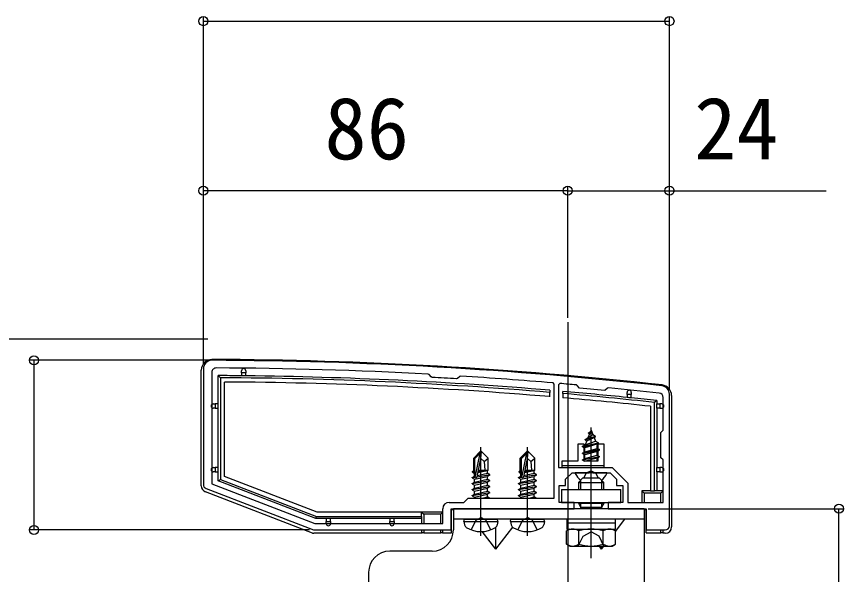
# Model space of a CAD drawing. Units: millimetres, scale not verified. Extents: x -875 to 875, y -1305 to 1298.
# Drawn here: x -715.1 to -519.9, y 954.4 to 1086 of the extents above; entities that cross this region are included whole.
import ezdxf
from ezdxf.enums import TextEntityAlignment as Align

# ---------------------------------------------------------------- set-up
doc = ezdxf.new("R2010")
doc.units = ezdxf.units.MM
doc.header["$LTSCALE"] = 8
for name, color, linetype in [('0-3_YKK_11', 7, 'Continuous'), ('0-4_YKK_12', 2, 'Continuous'), ('0-5_YKK_13', 4, 'Continuous'), ('0-6_YKK_D', 6, 'Continuous')]:
    doc.layers.add(name, color=color, linetype=linetype)
doc.styles.add('ＭＳ ゴシック', font='')
doc.styles.get('ＭＳ ゴシック').set_extended_font_data('MS Gothic')

msp = doc.modelspace()

# ---------------------------------------------------------------- linework, layer by layer
at = {"layer": '0-3_YKK_11'}
for p, q in [((-671, 1002.9), (-671, 975.587)), ((-586.874, 999.442), (-587.2, 999.143)), ((-561, 965.9), (-561, 996.9)), ((-670.359, 974.653), (-645, 964.9))]:
    msp.add_line(p, q, dxfattribs=at)
for points in [[(-669, 1002.096), (-669, 975.738), (-644.721, 966.4)], [(-617.015, 1000.871), (-617.223, 1000.971), (-617.713, 1001.522), (-617.921, 1001.622)], [(-613, 971.4), (-609.5, 971.4), (-608.5, 972.4), (-588.2, 972.4), (-588.2, 999.279), (-588.475, 999.578)], [(-610.289, 1001.176), (-610.507, 1001.101), (-611.057, 1000.611), (-611.275, 1000.536)], [(-587.2, 999.143), (-587.2, 979.6), (-579.5, 979.6), (-574.503, 979.6), (-570.8, 975.897), (-570.8, 971.4), (-562.5, 971.4), (-562.5, 981.4), (-563, 981.9), (-563, 987.9), (-562.5, 988.4), (-562.5, 996.15)], [(-575.369, 998.386), (-575.59, 998.318), (-576.244, 997.775), (-582.218, 998.329), (-582.768, 998.992), (-582.972, 999.099)], [(-645, 964.9), (-612.5, 964.9), (-612.5, 969.9), (-583.5, 969.9), (-583.5, 971.4), (-587, 971.4), (-587, 975.4), (-585.5, 975.4), (-585.5, 976.9), (-584, 978.4), (-579.958, 978.4), (-579.775, 978.52), (-579.225, 978.52), (-579.042, 978.4), (-575, 978.4), (-573.5, 976.9), (-573.5, 975.4), (-572, 975.4), (-572, 971.4), (-575.5, 971.4), (-575.5, 969.9), (-566.5, 969.9), (-566.5, 964.9), (-562, 964.9)], [(-644.721, 966.4), (-614.5, 966.4), (-614.5, 969.9)]]:
    msp.add_lwpolyline(points, dxfattribs=at)
for centre, radius, start, end in [((-669, 1002.9), 2, 89.80939, 179.99999), ((-672.32, 4.909), 999.997, 83.71122, 89.80938), ((-668, 1002.096), 1, 89.75176, 180), ((-672.32, 4.906), 998.2, 86.87597, 89.75176), ((-672.319, 4.923), 997.482, 86.49138, 86.82169), ((-672.322, 4.89), 998.215, 85.18167, 86.43713), ((-672.314, 4.981), 998.124, 84.86459, 85.08947), ((-672.32, 4.91), 998.195, 83.73506, 84.42628), ((-563, 996.9), 2, 359.99999, 83.71124), ((-563.5, 996.15), 1, 359.99999, 83.73507), ((-670, 975.587), 1, 180.00003, 248.9625), ((-613, 969.9), 1.5, 90.00001, 179.99999), ((-562, 965.9), 1, 270.00001, 359.99999)]:
    msp.add_arc(centre, radius, start, end, dxfattribs=at)
at = {"layer": '0-4_YKK_12'}
msp.add_line((-585, 1013.9), (-585, 491.9), dxfattribs=at)
at = {"layer": '0-5_YKK_13'}
for p, q in [((-671.5, 975.287), (-671.5, 1002.6)), ((-662, 1001.952), (-662, 1002.452)), ((-661, 1001.952), (-662, 1001.952)), ((-662, 1001.952), (-662, 1001.252)), ((-661, 1002.452), (-661, 1001.952)), ((-661, 1001.241), (-661, 1001.952)), ((-666, 977.498), (-666, 999.785)), ((-589.2, 997.834), (-589.2, 997.332)), ((-586.2, 997.076), (-586.2, 997.578)), ((-589.2, 996.328), (-589.2, 997.332)), ((-586.2, 997.076), (-586.2, 996.072)), ((-571, 996.842), (-571, 996.142)), ((-570, 996.04), (-570, 996.842)), ((-560.5, 996.6), (-560.5, 965.6)), ((-668.7, 994.6), (-668.2, 994.6)), ((-668.2, 993.6), (-668.7, 993.6)), ((-668.2, 994.6), (-668.2, 993.6)), ((-667.5, 994.6), (-668.2, 994.6)), ((-668.2, 993.6), (-667.5, 993.6)), ((-565.5, 994.056), (-565.5, 974.1)), ((-564, 995.402), (-564.5, 994.954)), ((-564.5, 974.1), (-564.5, 994.954)), ((-564, 995.402), (-564, 994.6)), ((-564, 993.6), (-564, 994.6)), ((-564, 994.6), (-563.3, 994.6)), ((-564, 993.6), (-564, 979.6)), ((-562.8, 994.6), (-563.3, 994.6)), ((-563.3, 993.6), (-562.8, 993.6)), ((-579.5, 988.4), (-580.247, 986.597)), ((-580.1, 987.71), (-579.846, 987.564)), ((-579.5, 974.9), (-579.5, 989.054)), ((-579.5, 988.4), (-579.076, 987.376)), ((-580.532, 985.908), (-580.924, 984.963)), ((-580.924, 984.963), (-578.43, 985.818)), ((-580.9, 986.12), (-578.45, 986.915)), ((-580.9, 986.22), (-580.247, 986.597)), ((-580.9, 986.12), (-580.532, 985.908)), ((-580.532, 985.908), (-578.801, 986.712)), ((-580.247, 986.597), (-579.076, 987.376)), ((-579.076, 987.376), (-578.45, 987.015)), ((-578.801, 986.712), (-578.45, 986.915)), ((-578.801, 986.712), (-578.43, 985.818)), ((-578.45, 986.915), (-578.45, 987.015)), ((-578.43, 985.818), (-577.75, 985.425)), ((-605.5, 963.5), (-605.5, 984.4)), ((-594.5, 963.5), (-594.5, 984.4)), ((-581.1, 985.1), (-582.6, 985.1)), ((-582.6, 985.1), (-582.6, 981.1)), ((-581.5, 984.63), (-577.75, 985.425)), ((-581.5, 984.53), (-577.75, 985.325)), ((-581.5, 984.63), (-580.924, 984.963)), ((-581.5, 984.53), (-581.5, 984.63)), ((-581.5, 984.53), (-580.975, 984.227)), ((-577.5, 983.835), (-581.5, 983.04)), ((-581.1, 981.1), (-581.1, 985.1)), ((-578.134, 985.103), (-580.975, 984.227)), ((-580.975, 983.343), (-580.975, 984.227)), ((-580.975, 983.343), (-578.025, 984.138)), ((-578.134, 985.103), (-577.75, 985.325)), ((-578.134, 985.103), (-578.025, 984.839)), ((-578.025, 984.138), (-578.025, 984.839)), ((-578.025, 984.138), (-577.5, 983.835)), ((-577.9, 985.1), (-577.9, 981.1)), ((-576.4, 985.1), (-577.9, 985.1)), ((-577.75, 985.325), (-577.75, 985.425)), ((-577.5, 983.735), (-577.5, 983.835)), ((-576.4, 979.6), (-576.4, 985.1)), ((-605.65, 983.4), (-607.2, 981.85)), ((-607.2, 978.881), (-607.2, 981.85)), ((-607.2, 981.85), (-606.9, 981.726)), ((-606.9, 981.726), (-605.65, 982.976)), ((-606.832, 977.277), (-605.65, 982.976)), ((-605.35, 983.4), (-605.65, 983.4)), ((-605.65, 982.976), (-605.65, 983.4)), ((-605.5, 981.778), (-605.5, 983.4)), ((-605.5, 981.778), (-605.35, 983.4)), ((-605.35, 983.4), (-603.8, 981.85)), ((-604.757, 981.047), (-603.8, 981.85)), ((-603.8, 979), (-603.8, 981.85)), ((-594.65, 983.4), (-596.2, 981.85)), ((-596.2, 978.881), (-596.2, 981.85)), ((-596.2, 981.85), (-595.9, 981.726)), ((-595.9, 981.726), (-594.65, 982.976)), ((-595.832, 977.277), (-594.65, 982.976)), ((-594.35, 983.4), (-594.65, 983.4)), ((-594.65, 982.976), (-594.65, 983.4)), ((-594.5, 981.778), (-594.5, 983.4)), ((-594.5, 981.778), (-594.35, 983.4)), ((-594.35, 983.4), (-592.8, 981.85)), ((-593.757, 981.047), (-592.8, 981.85)), ((-592.8, 979), (-592.8, 981.85)), ((-581.5, 982.94), (-577.5, 983.735)), ((-581.5, 983.04), (-580.975, 983.343)), ((-581.5, 982.94), (-581.5, 983.04)), ((-581.5, 982.94), (-580.975, 982.637)), ((-581.5, 981.45), (-577.5, 982.245)), ((-577.5, 982.145), (-581.5, 981.35)), ((-578.025, 983.432), (-580.975, 982.637)), ((-580.975, 981.753), (-580.975, 982.637)), ((-580.975, 981.753), (-578.025, 982.548)), ((-578.025, 981.842), (-580.778, 981.1)), ((-578.025, 983.432), (-577.5, 983.735)), ((-578.025, 982.548), (-578.025, 983.432)), ((-578.025, 982.548), (-577.5, 982.245)), ((-578.025, 981.1), (-578.025, 981.842)), ((-606.9, 977.448), (-606.9, 981.726)), ((-606.41, 977.393), (-605.5, 981.778)), ((-595.9, 977.448), (-595.9, 981.726)), ((-595.41, 977.393), (-594.5, 981.778)), ((-586.4, 981.1), (-586.4, 979.6)), ((-582.6, 981.1), (-586.4, 981.1)), ((-586.4, 980.1), (-576.4, 980.1)), ((-581.5, 981.35), (-581.067, 981.1)), ((-577.9, 981.1), (-581.1, 981.1)), ((-668.7, 979.6), (-668.2, 979.6)), ((-668.2, 978.6), (-668.7, 978.6)), ((-668.2, 979.6), (-668.2, 978.6)), ((-667.5, 979.6), (-668.2, 979.6)), ((-668.2, 978.6), (-667.5, 978.6)), ((-607.5, 978.708), (-607.2, 978.881)), ((-607.5, 978.708), (-606.9, 978.824)), ((-607.5, 978.492), (-607.5, 978.708)), ((-607.5, 978.492), (-606.9, 978.591)), ((-607.5, 978.492), (-607.05, 978.232)), ((-607.2, 979), (-606.9, 979)), ((-607.05, 978.232), (-606.897, 978.267)), ((-607.05, 977.568), (-607.05, 978.232)), ((-606.398, 977.45), (-603.4, 977.95)), ((-606.34, 977.728), (-603.95, 978.268)), ((-606.195, 978.425), (-603.95, 978.932)), ((-606.135, 978.717), (-604.417, 979)), ((-606.08, 978.984), (-605.996, 979)), ((-606.076, 979), (-603.8, 979)), ((-603.8, 979), (-603.95, 978.932)), ((-603.95, 978.268), (-603.95, 978.932)), ((-603.4, 977.95), (-603.95, 978.268)), ((-603.4, 977.85), (-603.4, 977.95)), ((-596.5, 978.708), (-596.2, 978.881)), ((-596.5, 978.708), (-595.9, 978.824)), ((-596.5, 978.492), (-596.5, 978.708)), ((-596.5, 978.492), (-595.9, 978.591)), ((-596.5, 978.492), (-596.05, 978.232)), ((-596.2, 979), (-595.9, 979)), ((-596.05, 978.232), (-595.897, 978.267)), ((-596.05, 977.568), (-596.05, 978.232)), ((-595.398, 977.45), (-592.4, 977.95)), ((-595.34, 977.728), (-592.95, 978.268)), ((-595.195, 978.425), (-592.95, 978.932)), ((-595.135, 978.717), (-593.417, 979)), ((-595.08, 978.984), (-594.996, 979)), ((-595.076, 979), (-592.8, 979)), ((-592.8, 979), (-592.95, 978.932)), ((-592.95, 978.268), (-592.95, 978.932)), ((-592.4, 977.95), (-592.95, 978.268)), ((-592.4, 977.85), (-592.4, 977.95)), ((-586.4, 979.6), (-576.4, 979.6)), ((-575.904, 978.4), (-583.096, 978.4)), ((-581.218, 977.1), (-580.645, 978.249)), ((-579.5, 978.858), (-580.645, 978.249)), ((-579.5, 958.278), (-579.5, 979.689)), ((-579.5, 978.858), (-578.355, 978.249)), ((-577.782, 977.1), (-578.355, 978.249)), ((-564, 978.6), (-564, 979.6)), ((-564, 979.6), (-563.3, 979.6)), ((-562.8, 979.6), (-563.3, 979.6)), ((-563.3, 978.6), (-562.8, 978.6)), ((-607.6, 977.25), (-606.887, 977.369)), ((-606.832, 977.278), (-607.6, 977.15)), ((-607.6, 977.15), (-607.6, 977.25)), ((-607.6, 977.15), (-607.05, 976.832)), ((-607.6, 975.85), (-603.4, 976.55)), ((-603.4, 976.45), (-607.6, 975.75)), ((-607.05, 976.832), (-603.95, 977.532)), ((-607.05, 976.168), (-607.05, 976.832)), ((-607.05, 975.432), (-603.95, 976.132)), ((-603.4, 977.85), (-606.426, 977.346)), ((-603.4, 977.85), (-603.95, 977.532)), ((-603.95, 976.868), (-603.95, 977.532)), ((-603.4, 976.55), (-603.95, 976.868)), ((-603.4, 976.45), (-603.95, 976.132)), ((-603.95, 975.468), (-603.95, 976.132)), ((-603.4, 976.45), (-603.4, 976.55)), ((-596.6, 977.25), (-595.887, 977.369)), ((-595.832, 977.278), (-596.6, 977.15)), ((-596.6, 977.15), (-596.6, 977.25)), ((-596.6, 977.15), (-596.05, 976.832)), ((-596.6, 975.85), (-592.4, 976.55)), ((-592.4, 976.45), (-596.6, 975.75)), ((-596.05, 976.832), (-592.95, 977.532)), ((-596.05, 976.168), (-596.05, 976.832)), ((-596.05, 975.432), (-592.95, 976.132)), ((-592.4, 977.85), (-595.426, 977.346)), ((-592.4, 977.85), (-592.95, 977.532)), ((-592.95, 976.868), (-592.95, 977.532)), ((-592.4, 976.55), (-592.95, 976.868)), ((-592.4, 976.45), (-592.95, 976.132)), ((-592.95, 975.468), (-592.95, 976.132)), ((-592.4, 976.45), (-592.4, 976.55)), ((-582.5, 976.1), (-581.5, 977.1)), ((-582.5, 976.1), (-576.5, 976.1)), ((-582.5, 976.1), (-582.5, 974.4)), ((-581.96, 976.64), (-581.96, 974.4)), ((-577.5, 977.1), (-581.5, 977.1)), ((-576.5, 976.1), (-577.5, 977.1)), ((-577.04, 976.64), (-577.04, 974.4)), ((-576.5, 974.4), (-576.5, 976.1)), ((-607.6, 975.75), (-607.6, 975.85)), ((-607.6, 975.75), (-607.05, 975.432)), ((-607.6, 974.45), (-603.4, 975.15)), ((-603.4, 975.05), (-607.6, 974.35)), ((-607.6, 974.35), (-607.6, 974.45)), ((-607.6, 974.35), (-607.05, 974.032)), ((-607.05, 974.768), (-607.05, 975.432)), ((-607.05, 974.032), (-603.95, 974.732)), ((-607.05, 973.368), (-607.05, 974.032)), ((-603.4, 975.15), (-603.95, 975.468)), ((-603.4, 975.05), (-603.95, 974.732)), ((-603.95, 974.068), (-603.95, 974.732)), ((-603.4, 973.75), (-603.95, 974.068)), ((-603.4, 975.05), (-603.4, 975.15)), ((-596.6, 975.75), (-596.6, 975.85)), ((-596.6, 975.75), (-596.05, 975.432)), ((-596.6, 974.45), (-592.4, 975.15)), ((-592.4, 975.05), (-596.6, 974.35)), ((-596.6, 974.35), (-596.6, 974.45)), ((-596.6, 974.35), (-596.05, 974.032)), ((-596.05, 974.768), (-596.05, 975.432)), ((-596.05, 974.032), (-592.95, 974.732)), ((-596.05, 973.368), (-596.05, 974.032)), ((-592.4, 975.15), (-592.95, 975.468)), ((-592.4, 975.05), (-592.95, 974.732)), ((-592.95, 974.068), (-592.95, 974.732)), ((-592.4, 973.75), (-592.95, 974.068)), ((-592.4, 975.05), (-592.4, 975.15)), ((-586.5, 974.4), (-572.5, 974.4)), ((-567.5, 974.1), (-567.5, 971.4)), ((-565.5, 974.1), (-567.5, 974.1)), ((-565.5, 974.1), (-564.5, 974.1)), ((-562.5, 974.1), (-564, 974.1)), ((-563, 973.6), (-562.5, 974.1)), ((-562.5, 971.7), (-562.5, 974.1)), ((-645.231, 964.153), (-670.538, 973.887)), ((-607.6, 973.05), (-603.4, 973.75)), ((-603.4, 973.65), (-607.6, 972.95)), ((-607.6, 972.95), (-607.6, 973.05)), ((-607.6, 972.95), (-607.05, 972.632)), ((-607.05, 972.632), (-603.95, 973.332)), ((-607.05, 972.4), (-607.05, 972.632)), ((-605.135, 972.4), (-603.95, 972.668)), ((-603.4, 973.65), (-603.95, 973.332)), ((-603.95, 972.668), (-603.95, 973.332)), ((-603.487, 972.4), (-603.95, 972.668)), ((-603.4, 973.65), (-603.4, 973.75)), ((-596.6, 973.05), (-592.4, 973.75)), ((-592.4, 973.65), (-596.6, 972.95)), ((-596.6, 972.95), (-596.6, 973.05)), ((-596.6, 972.95), (-596.05, 972.632)), ((-596.05, 972.632), (-592.95, 973.332)), ((-596.05, 972.4), (-596.05, 972.632)), ((-594.135, 972.4), (-592.95, 972.668)), ((-592.4, 973.65), (-592.95, 973.332)), ((-592.95, 972.668), (-592.95, 973.332)), ((-592.487, 972.4), (-592.95, 972.668)), ((-592.4, 973.65), (-592.4, 973.75)), ((-567, 973.6), (-567, 971.4)), ((-563, 971.4), (-563, 973.6)), ((-582.5, 971.4), (-582.5, 971.2)), ((-582.5, 971.2), (-576.5, 971.2)), ((-576.5, 971.2), (-577.04, 970.264)), ((-576.5, 971.2), (-576.5, 971.4)), ((-619.5, 968.1), (-619.5, 969.1)), ((-614.5, 969.1), (-619.5, 969.1)), ((-615, 968.6), (-619, 968.6)), ((-614.5, 969.1), (-615, 968.6)), ((-615, 966.4), (-615, 968.6)), ((-614.5, 966.7), (-614.5, 969.1)), ((-612.5, 969.6), (-612.5, 964.1)), ((-612, 969.6), (-612.5, 969.6)), ((-567, 969.9), (-612, 969.9)), ((-612, 969.9), (-612, 964.9)), ((-567, 969.9), (-567, 969.6)), ((-567, 969.9), (-567, 884.9)), ((-566.5, 969.6), (-567, 969.6)), ((-566.5, 964.192), (-566.5, 969.6)), ((-642, 967.6), (-642, 966.9)), ((-641, 966.9), (-641, 967.6)), ((-627, 967.6), (-627, 966.9)), ((-626, 966.9), (-626, 967.6)), ((-619.5, 967.6), (-619.5, 966.4)), ((-567, 967.4), (-612, 967.4)), ((-609.5, 966.9), (-609.412, 967.4)), ((-609.5, 966.9), (-609.359, 966.098)), ((-609.5, 966.9), (-601.5, 966.9)), ((-609.412, 967.4), (-601.588, 967.4)), ((-601.5, 966.9), (-601.641, 966.098)), ((-601.5, 966.9), (-601.588, 967.4)), ((-598.5, 966.9), (-598.412, 967.4)), ((-598.5, 966.9), (-598.359, 966.098)), ((-598.5, 966.9), (-590.5, 966.9)), ((-598.412, 967.4), (-590.588, 967.4)), ((-590.5, 966.9), (-590.641, 966.098)), ((-590.5, 966.9), (-590.588, 967.4)), ((-573.75, 967.4), (-585.25, 967.4)), ((-585.25, 966.6), (-585.25, 965.1)), ((-573.75, 965.1), (-573.75, 966.6)), ((-573.727, 964.566), (-571.5, 967.4)), ((-619.5, 964.9), (-619.5, 964.1)), ((-619, 964.9), (-619, 964.192)), ((-615, 964.192), (-615, 964.9)), ((-614.5, 964.1), (-614.5, 964.9)), ((-602, 960.4), (-605.226, 964.506)), ((-602, 960.4), (-602, 965.525)), ((-602, 960.4), (-597.983, 965.513)), ((-584.5, 965.1), (-585.274, 964.653)), ((-585.273, 961.546), (-585.273, 964.653)), ((-585.25, 965.1), (-573.75, 965.1)), ((-584.5, 965.1), (-574.5, 965.1)), ((-582.387, 961.546), (-582.387, 964.653)), ((-576.613, 961.546), (-576.613, 964.653)), ((-574.5, 965.1), (-573.727, 964.653)), ((-573.727, 961.546), (-573.727, 964.653)), ((-563, 964.192), (-563, 964.9)), ((-562.5, 964.1), (-562.5, 964.9)), ((-619.5, 964.1), (-644.944, 964.1)), ((-619, 964.192), (-615, 964.192)), ((-612.5, 964.1), (-614.5, 964.1)), ((-566.5, 964.192), (-563, 964.192)), ((-562, 964.1), (-562.5, 964.1)), ((-584.5, 961.1), (-585.274, 961.546)), ((-584.5, 961.1), (-574.5, 961.1)), ((-577, 960.4), (-577.55, 961.1)), ((-577, 960.4), (-577, 961.1)), ((-577, 960.4), (-576.45, 961.1)), ((-574.5, 961.1), (-573.727, 961.546)), ((-617, 959.9), (-627, 959.9)), ((-632, 954.9), (-632, 884.9))]:
    msp.add_line(p, q, dxfattribs=at)
for points in [[(-667.5, 976.468), (-667.5, 978.6), (-667.5, 979.6), (-667.5, 993.6), (-667.5, 994.6), (-667.5, 1001.294), (-667, 1000.791), (-667, 976.812)], [(-570, 997.342), (-570, 996.842), (-571, 996.842), (-571, 997.342)], [(-563.3, 994.6), (-563.3, 993.6), (-564, 993.6)], [(-580.1, 987.71), (-580.1, 987.81), (-579.633, 988.08)], [(-580.9, 986.12), (-580.9, 986.22), (-578.45, 987.015)], [(-578.025, 981.842), (-577.5, 982.145), (-577.5, 982.245)], [(-605.5, 981.778), (-604.757, 981.047), (-604.6, 979)], [(-594.5, 981.778), (-593.757, 981.047), (-593.6, 979)], [(-581.5, 981.35), (-581.5, 981.45), (-580.975, 981.753)], [(-564, 978.6), (-564, 974.1), (-564.5, 974.1)], [(-563.3, 979.6), (-563.3, 978.6), (-564, 978.6)], [(-644.443, 967.6), (-667.5, 976.468), (-667, 976.812), (-644.35, 968.1)], [(-619.5, 969.1), (-644.164, 969.1), (-666, 977.498)], [(-607.6, 977.25), (-607.05, 977.568), (-606.9, 977.601)], [(-607.6, 975.85), (-607.05, 976.168), (-603.95, 976.868)], [(-596.6, 977.25), (-596.05, 977.568), (-595.9, 977.601)], [(-596.6, 975.85), (-596.05, 976.168), (-592.95, 976.868)], [(-607.6, 974.45), (-607.05, 974.768), (-603.95, 975.468)], [(-607.6, 973.05), (-607.05, 973.368), (-603.95, 974.068)], [(-596.6, 974.45), (-596.05, 974.768), (-592.95, 975.468)], [(-596.6, 973.05), (-596.05, 973.368), (-592.95, 974.068)], [(-586.5, 974.4), (-586.5, 971.4), (-572.5, 971.4), (-572.5, 974.4)], [(-563, 973.6), (-567, 973.6), (-567.5, 974.1)], [(-582.5, 971.2), (-581.96, 970.264), (-577.04, 970.264)], [(-581.96, 971.4), (-581.96, 970.264), (-581.96, 969.9)], [(-577.04, 971.4), (-577.04, 970.264), (-577.04, 969.9)], [(-619.5, 969.1), (-619, 968.6), (-619, 966.4)], [(-642, 966.4), (-642, 966.9), (-641, 966.9), (-641, 966.4)], [(-627, 966.4), (-627, 966.9), (-626, 966.9), (-626, 966.4)], [(-607.8, 964.921), (-606.645, 967.237), (-605.5, 967.846)], [(-603.2, 964.921), (-604.355, 967.237), (-605.5, 967.846)], [(-596.8, 964.921), (-595.645, 967.237), (-594.5, 967.846)], [(-592.2, 964.921), (-593.355, 967.237), (-594.5, 967.846)], [(-585.25, 967.4), (-585.25, 966.6), (-573.75, 966.6), (-573.75, 967.4)], [(-582.55, 961.097), (-581.4, 963.455), (-579.5, 964.465)], [(-576.45, 961.097), (-577.6, 963.455), (-579.5, 964.465)]]:
    msp.add_lwpolyline(points, dxfattribs=at)
msp.add_lwpolyline([(-619.5, 967.6), (-626, 967.6), (-627, 967.6), (-641, 967.6), (-642, 967.6), (-644.443, 967.6), (-644.35, 968.1), (-619.5, 968.1)], close=True, dxfattribs=at)
for centre, radius, start, end in [((-669, 1002.6), 2.5, 89.80937, 180), ((-672.32, 4.606), 1000.5, 83.71123, 89.80937), ((-661.5, 1002.452), 0.5, 90, 180), ((-661.5, 1002.452), 0.5, 0, 90), ((-672.32, 4.606), 996.7, 89.40671, 89.72289), ((-672.32, 4.606), 996.2, 85.21382, 89.694), ((-672.32, 4.606), 995.2, 85.209, 89.63612), ((-672.32, 4.606), 996.7, 89.34922, 89.40671), ((-672.32, 4.606), 996.7, 85.21623, 89.34922), ((-672.32, 4.606), 996.7, 84.16547, 85.04314), ((-570.5, 997.342), 0.5, 90, 180), ((-570.5, 997.342), 0.5, 0, 90), ((-563, 996.6), 2.5, 0, 83.71123), ((-672.32, 4.606), 996.2, 83.78661, 85.04065), ((-672.32, 4.606), 995.2, 83.83825, 85.03565), ((-672.32, 4.606), 996.7, 84.10768, 84.16547), ((-672.32, 4.606), 996.7, 83.76082, 84.10768), ((-668.7, 994.1), 0.5, 90, 180), ((-668.7, 994.1), 0.5, 180, 270), ((-562.8, 994.1), 0.5, 0, 90), ((-562.8, 994.1), 0.5, 270, 0), ((-668.7, 979.1), 0.5, 90, 180), ((-668.7, 979.1), 0.5, 180, 270), ((-583.096, 978.246), 0.154, 90, 207.28096), ((-579.5, 980.1), 4.2, 207.28096, 234.69714), ((-579.5, 980.1), 4.2, 305.30286, 332.71904), ((-575.904, 978.246), 0.154, 332.71904, 90), ((-562.8, 979.1), 0.5, 0, 90), ((-562.8, 979.1), 0.5, 270, 0), ((-606.652, 977.448), 0.248, 180, 347.19096), ((-595.652, 977.448), 0.248, 180, 347.19096), ((-670, 975.287), 1.5, 180, 248.96249), ((-641.5, 966.4), 0.5, 180, 270), ((-641.5, 966.4), 0.5, 270, 0), ((-626.5, 966.4), 0.5, 180, 270), ((-626.5, 966.4), 0.5, 270, 0), ((-617, 964.9), 5, 270, 0), ((-608.472, 966.254), 0.9, 190, 237.94412), ((-605.5, 971), 6.5, 237.94412, 302.05588), ((-602.528, 966.254), 0.9, 302.05588, 350), ((-597.472, 966.254), 0.9, 190, 237.94412), ((-594.5, 971), 6.5, 237.94412, 302.05588), ((-591.528, 966.254), 0.9, 302.05588, 350), ((-583.83, 962.544), 2.556, 55.61708, 124.38292), ((-579.5, 955.546), 9.554, 72.41276, 107.58724), ((-575.17, 962.544), 2.556, 55.61708, 124.38292), ((-562, 965.6), 1.5, 270, 0), ((-644.944, 964.9), 0.8, 248.96249, 270), ((-583.83, 963.655), 2.556, 235.61708, 304.38292), ((-579.5, 970.653), 9.554, 252.41276, 287.58724), ((-575.17, 963.655), 2.556, 235.61708, 304.38292), ((-627, 954.9), 5, 90, 180)]:
    msp.add_arc(centre, radius, start, end, dxfattribs=at)
for centre, start_param, end_param in [((-619, 964.161), 1.5707963, 3.1415927), ((-615, 964.161), 6.2831853, 7.8539816), ((-563, 964.161), 6.2831853, 7.8539816)]:
    msp.add_ellipse(centre, major_axis=(0.5, 0), ratio=0.061163, start_param=start_param, end_param=end_param, dxfattribs=at)
at = {"layer": '0-6_YKK_D'}
for p, q in [((-671, 1003.9), (-671, 1085.9)), ((-561, 997.9), (-561, 1085.9)), ((-671, 1084.9), (-561, 1084.9)), ((-671, 1003.9), (-671, 1045.9)), ((-585, 1044.9), (-671, 1044.9)), ((-585, 1014.9), (-585, 1045.9)), ((-585, 1014.9), (-585, 1045.9)), ((-561, 997.9), (-561, 1045.9)), ((-670, 1009.9), (-752, 1009.9)), ((-670, 1004.9), (-712, 1004.9)), ((-711, 1004.9), (-711, 964.9)), ((-566, 969.9), (-520, 969.9)), ((-521, 879.9), (-521, 969.9)), ((-645.944, 964.9), (-712, 964.9))]:
    msp.add_line(p, q, dxfattribs=at)
msp.add_lwpolyline([(-585, 1044.9), (-561, 1044.9), (-523.995, 1044.9)], dxfattribs=at)
for centre in [(-671, 1084.9), (-561, 1084.9), (-671, 1044.9), (-585, 1044.9), (-585, 1044.9), (-561, 1044.9), (-711, 1004.9), (-521, 969.9), (-711, 964.9)]:
    msp.add_circle(centre, 1.075, dxfattribs=at)

# ---------------------------------------------------------------- texts
at = {"layer": '0-6_YKK_D', "style": 'ＭＳ ゴシック'}
for s, p in [('86', (-642.432, 1047.9)), ('24', (-555.177, 1047.9))]:
    msp.add_text(s, height=14.66, dxfattribs=at).set_placement(p, align=Align.BOTTOM_LEFT)

doc.saveas('drawing.dxf')
